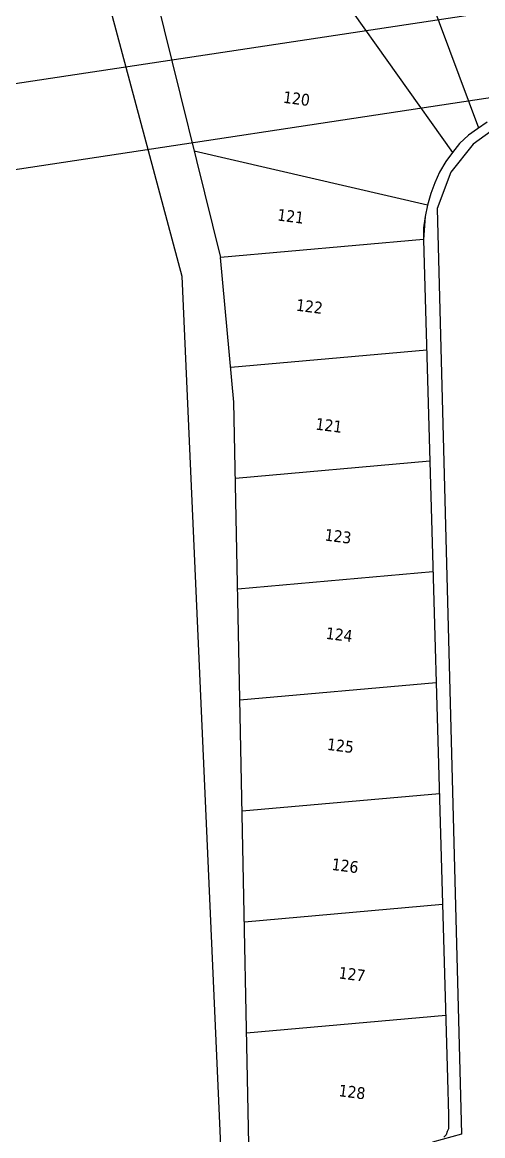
# Model space of a CAD drawing. Header units: metres. Extents: x 2 to 659295185, y -28 to 1124222152.
# Drawn here: x 658099.6 to 658161.8, y 1124092.9 to 1124243.4 of the extents above; entities that cross this region are included whole.
import ezdxf

# ---------------------------------------------------------------- set-up
doc = ezdxf.new("R2010")
doc.units = ezdxf.units.M
doc.header["$MEASUREMENT"] = 0
for name, color, linetype in [('División Parroquial', 130, 'CONTINUOUS'), ('MANZANA', 30, 'CONTINUOUS'), ('Parcelas', 140, 'CONTINUOUS')]:
    doc.layers.add(name, color=color, linetype=linetype)
doc.styles.get("Standard").update_dxf_attribs({"font": 'tahoma.ttf'})

msp = doc.modelspace()

# ---------------------------------------------------------------- linework, layer by layer
at = {"layer": 'División Parroquial', "color": 1, "flags": 128}
for points in [[(658480.577, 1123580.0076), (658492.1763, 1123631.4687), (658520.1298, 1123754.3737), (658546.5907, 1123940.9057), (658561.3177, 1124038.3659), (658586.3109, 1124167.6196), (658611.3288, 1124300.9225), (658037.6324, 1124214.3101), (656741.4517, 1124023.5789), (656243.3614, 1123952.0035), (656076.3748, 1123928.1583), (655990.717, 1123916.9306), (655912.2248, 1123918.0204), (655829.3706, 1123947.4344), (655763.9563, 1123993.1951), (655701.8156, 1124057.462), (655657.1231, 1124133.7165), (655642.6105, 1124196.4737), (655609.9074, 1124408.9005), (655576.116, 1124600.6315), (655517.0345, 1124969.3764), (655415.1901, 1125592.4496), (655226.0469, 1126735.087)], [(656743.7041, 1124035.5804), (658039.8848, 1124226.3115), (658613.5812, 1124312.9239), (658588.5633, 1124179.621), (658563.5701, 1124050.3673), (658548.8431, 1123952.9072), (658522.3821, 1123766.3751), (658494.4287, 1123643.4702), (658491.5094, 1123599.7611), (658504.2979, 1123602.124), (658518.2003, 1123603.1138), (658525.4679, 1123602.623), (658539.3704, 1123595.1845)]]:
    msp.add_lwpolyline(points, dxfattribs=at)
at = {"layer": 'MANZANA', "lineweight": -3}
for p, q in [((658103.5066, 1124274.9626), (658121.1437, 1124209.1158)), ((658164.6018, 1124229.8883), (658160.5042, 1124226.982)), ((658160.5042, 1124226.982), (658157.4837, 1124223.1702)), ((658157.4837, 1124223.1702), (658155.6573, 1124218.2777)), ((658155.6573, 1124218.2777), (658158.9588, 1124093.0828)), ((658121.1437, 1124209.1158), (658126.5199, 1124088.145)), ((658158.9588, 1124093.0828), (658155.0297, 1124091.9843))]:
    msp.add_line(p, q, dxfattribs=at)
at = {"layer": 'MANZANA', "lineweight": -2}
for p, q in [((658161.0987, 1124229.0464), (658159.903, 1124228.1566)), ((658162.4098, 1124229.9362), (658161.0987, 1124229.0464)), ((658159.903, 1124228.1566), (658158.6991, 1124227.0368)), ((658157.7179, 1124225.8171), (658156.8438, 1124224.5973)), ((658158.6991, 1124227.0368), (658157.7179, 1124225.8171)), ((658156.8438, 1124224.5973), (658155.978, 1124223.1576)), ((658155.978, 1124223.1576), (658155.3266, 1124221.7179)), ((658155.3266, 1124221.7179), (658154.7824, 1124220.2782)), ((658154.7824, 1124220.2782), (658154.3536, 1124218.7285)), ((658154.3536, 1124218.7285), (658154.032, 1124217.1788)), ((658154.032, 1124217.1788), (658153.8176, 1124215.6292)), ((658153.8176, 1124215.6292), (658153.8258, 1124214.0795)), ((658153.8258, 1124214.0795), (658153.8341, 1124212.4198)), ((658153.8341, 1124212.4198), (658157.0665, 1124100.6126)), ((658157.0665, 1124100.6126), (658157.1984, 1124095.6436)), ((658157.1984, 1124095.6436), (658157.2066, 1124094.2039)), ((658156.9922, 1124093.424), (658156.885, 1124092.9841)), ((658157.2066, 1124093.764), (658156.9922, 1124093.424)), ((658157.2066, 1124094.2039), (658157.2066, 1124093.764)), ((658156.885, 1124092.9841), (658156.5552, 1124092.6542))]:
    msp.add_line(p, q, dxfattribs=at)
at = {"layer": 'Parcelas', "lineweight": -3}
for p, q in [((658142.1133, 1124280.5996), (658161.2522, 1124229.1506)), ((658110.4491, 1124275.9763), (658126.345, 1124211.6459)), ((658135.0326, 1124257.8877), (658157.7179, 1124225.8171)), ((658128.1826, 1124192.0745), (658126.345, 1124211.6459))]:
    msp.add_line(p, q, dxfattribs=at)
at = {"layer": 'Parcelas', "lineweight": -2}
for p, q in [((658161.0987, 1124229.0464), (658159.903, 1124228.1566)), ((658162.4098, 1124229.9362), (658161.0987, 1124229.0464)), ((658159.903, 1124228.1566), (658158.6991, 1124227.0368)), ((658154.3536, 1124218.7285), (658122.7995, 1124225.9943)), ((658157.7179, 1124225.8171), (658156.8438, 1124224.5973)), ((658158.6991, 1124227.0368), (658157.7179, 1124225.8171)), ((658156.8438, 1124224.5973), (658155.978, 1124223.1576)), ((658155.978, 1124223.1576), (658155.3266, 1124221.7179)), ((658155.3266, 1124221.7179), (658154.7824, 1124220.2782)), ((658154.7824, 1124220.2782), (658154.3536, 1124218.7285)), ((658154.3536, 1124218.7285), (658154.032, 1124217.1788)), ((658154.032, 1124217.1788), (658153.8258, 1124214.0795)), ((658153.8258, 1124214.0795), (658126.345, 1124211.6459)), ((658153.8258, 1124214.0795), (658153.8341, 1124212.4198)), ((658153.8341, 1124212.4198), (658157.0665, 1124100.6126)), ((658154.2593, 1124199.0857), (658127.7447, 1124196.7377)), ((658130.2604, 1124088.6365), (658128.1826, 1124192.0745)), ((658154.6531, 1124184.0909), (658128.3897, 1124181.7651)), ((658155.0866, 1124169.0972), (658128.6911, 1124166.7597)), ((658155.52, 1124154.1034), (658128.9925, 1124151.7542)), ((658155.9535, 1124139.1097), (658129.2939, 1124136.7488)), ((658156.387, 1124124.116), (658129.5953, 1124121.7434)), ((658156.8204, 1124109.1222), (658129.8967, 1124106.738)), ((658157.0665, 1124100.6126), (658157.1984, 1124095.6436))]:
    msp.add_line(p, q, dxfattribs=at)

# ---------------------------------------------------------------- texts
for s, p in [('120', (658134.7609, 1124232.5674)), ('121', (658133.9754, 1124216.6474)), ('122', (658136.5089, 1124204.449)), ('121', (658139.1397, 1124188.3661)), ('123', (658140.3778, 1124173.3654)), ('124', (658140.533, 1124160.066)), ('125', (658140.7052, 1124145.0473)), ('126', (658141.3302, 1124128.8113)), ('127', (658142.2673, 1124114.1365)), ('128', (658142.2673, 1124098.2128))]:
    msp.add_text(s, height=1.6, rotation=352.664052, dxfattribs=at).set_placement(p)

doc.saveas('drawing.dxf')
